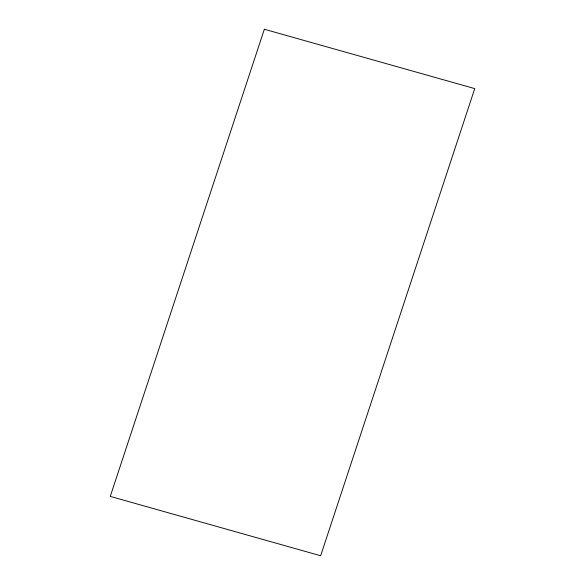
<?xml version="1.0" encoding="UTF-8"?>
<svg xmlns="http://www.w3.org/2000/svg" width="585" height="585" viewBox="0 0 585 585"><rect width="100%" height="100%" fill="white"/><g stroke="black" fill="none" stroke-linecap="round" stroke-linejoin="round"><path stroke-width="0.88" d="M264.347 29.25L110.258 496.402L320.653 555.75L474.742 88.598L264.347 29.25"/></g></svg>
